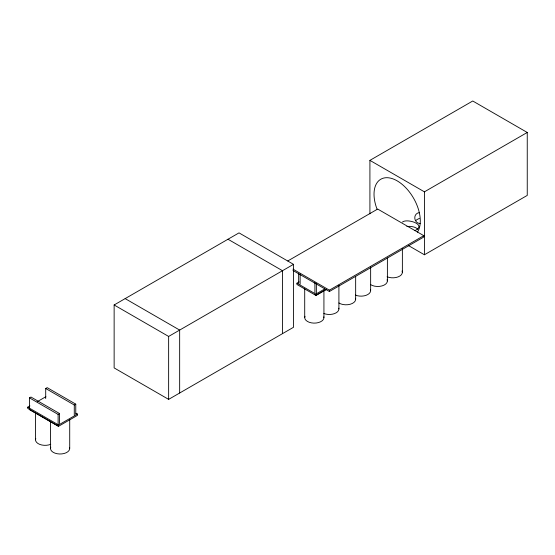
<?xml version="1.0" encoding="UTF-8"?>
<svg xmlns="http://www.w3.org/2000/svg" width="555" height="555" viewBox="0 0 555 555"><rect width="100%" height="100%" fill="white"/><g stroke="black" fill="none" stroke-linecap="round" stroke-linejoin="round"><path stroke-width="0.83" d="M58.122 424.464L58.122 414.412L59.517 413.517L30.948 397.026L29.477 397.873L29.477 407.925M114.136 304.973L239.011 232.878L293.512 264.346L293.512 327.284L168.637 399.378L114.136 367.91L114.136 304.973L168.637 336.441L293.512 264.346M369.914 213.821L369.914 160.367L472.749 100.996L527.25 132.465L527.25 195.402L424.415 254.773L408.737 245.719M45.704 398.552L45.704 388.5L47.189 387.647L75.764 404.137L75.764 414.19M76.007 413.232L77.478 414.079L77.478 415.355L58.601 426.254L27.75 408.438L27.75 407.169L29.928 405.913M37.192 401.723L45.898 396.686M287.795 260.954L377.691 209.055L423.784 235.667L423.784 237.027L329.392 291.521L292.971 270.486M369.914 160.367L424.415 191.836L527.25 132.465M45.704 388.5L74.28 404.997L75.764 404.137M326.104 289.439L315.823 295.378L296.946 284.479L296.946 283.203L299.145 281.933M27.75 407.169L58.601 424.977L77.478 414.079M296.946 283.203L315.823 294.101L324.633 289.016M314.907 294.379L316.371 295.225L326.659 289.287M292.971 269.126L329.392 290.161L423.784 235.667M414.911 230.665C427.357 224.65 407.134 218.177 402.451 222.042M419.462 212.579C412.511 213.495 413.78 223.339 420.163 223.519M227.987 239.24L282.495 270.708L282.495 333.645M125.153 298.611L179.66 330.079L179.66 393.016M29.477 397.873L58.122 414.412M424.415 191.836L424.415 254.773M402.375 248.536L402.375 272.283M387.39 258.04L387.39 280.941M370.643 266.858L370.643 290.605M355.658 276.362L355.658 299.263M338.911 285.18L338.911 308.927M329.392 290.161L329.392 291.521M323.926 290.438L323.926 317.585M316.371 283.494L316.371 293.539M316.371 294.379L316.371 295.225M315.823 294.101L315.823 295.378M314.907 282.641L314.907 292.693M304.709 288.732L304.709 317.571M300.144 274.121L300.144 284.174M298.659 273.261L298.659 283.314M168.637 336.441L168.637 399.378M74.28 404.997L74.28 415.05M69.715 419.615L69.715 448.454M59.517 413.517L59.517 423.569M58.601 424.977L58.601 426.254M58.122 425.296L58.122 426.15L29.477 409.611L29.477 408.757M50.498 421.314L50.498 448.454M35.513 412.656L35.513 439.796M406.829 226.551A9.768 5.64 0 0 1 417.811 229.18M377.06 209.186A32.724 18.891 60 0 1 396.998 180.757A32.724 18.891 60 0 1 417.436 232.156M415.882 220.529A9.768 5.64 0 0 1 419.462 218.462M370.483 289.592A9.608 5.55 0 0 1 366.161 295.295A9.608 5.55 0 0 1 355.387 295.094M355.498 298.25A9.608 5.55 0 0 1 350.288 304.237A9.608 5.55 0 0 1 338.904 302.968M338.827 308.198A9.608 5.55 0 0 1 334.318 313.658A9.608 5.55 0 0 1 323.856 313.499M323.842 316.856A9.608 5.55 0 0 1 313.804 323.114A9.608 5.55 0 0 1 304.973 316.274M402.104 270.993A9.608 5.55 0 0 1 398.101 276.896A9.608 5.55 0 0 1 387.119 276.772M387.126 279.644A9.608 5.55 0 0 1 382.131 285.88A9.608 5.55 0 0 1 370.469 284.535M50.762 444.291A9.608 5.55 0 0 1 39.773 444.409A9.608 5.55 0 0 1 35.784 438.506M69.659 447.871A9.608 5.55 0 0 1 59.475 453.99A9.608 5.55 0 0 1 50.762 447.157"/></g></svg>
